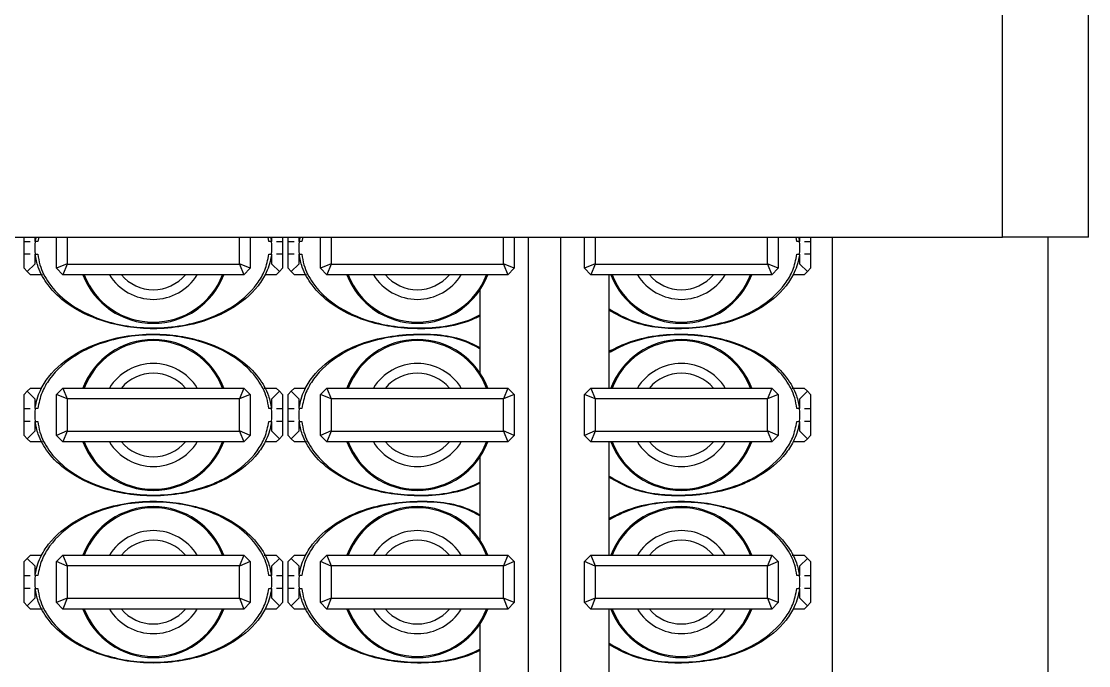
# Model space of a CAD drawing. Header units: millimetres. Extents: x 10 to 584, y 10 to 410.
# Drawn here: x 490.208 to 493.51, y 313.187 to 315.178 of the extents above; entities that cross this region are included whole.
import ezdxf

# ---------------------------------------------------------------- set-up
doc = ezdxf.new("R2010")
doc.units = ezdxf.units.MM

msp = doc.modelspace()

# ---------------------------------------------------------------- linework, layer by layer
at = {"color": 7, "linetype": 'Continuous', "lineweight": 25}
for p, q in [((493.24289, 314.51165), (493.24289, 315.84498)), ((493.50955, 314.51165), (493.50955, 315.84498)), ((487.97622, 314.51165), (493.24289, 314.51165)), ((490.21622, 314.49831), (490.21622, 314.51165)), ((490.25865, 314.49831), (490.25073, 314.49831)), ((490.31622, 314.41498), (490.31622, 314.51165)), ((490.91622, 314.51165), (490.91622, 314.41498)), ((490.98171, 314.49831), (490.97388, 314.49831)), ((490.97855, 314.51165), (490.98171, 314.49831)), ((491.01622, 314.51165), (491.01622, 314.49831)), ((491.03289, 314.49831), (491.03289, 314.51165)), ((491.07532, 314.49831), (491.0674, 314.49831)), ((491.13289, 314.41498), (491.13289, 314.51165)), ((491.73289, 314.51165), (491.73289, 314.41498)), ((491.77622, 314.51165), (491.77622, 304.51165)), ((491.87622, 314.51165), (491.87622, 304.51165)), ((491.94955, 314.41498), (491.94955, 314.51165)), ((492.54955, 314.51165), (492.54955, 314.41498)), ((492.61505, 314.49831), (492.60721, 314.49831)), ((492.61188, 314.51165), (492.61505, 314.49831)), ((492.64955, 314.51165), (492.64955, 314.49831)), ((492.71622, 314.51165), (492.71622, 304.51165)), ((493.50955, 314.51165), (493.24289, 314.51165)), ((493.38289, 314.51165), (493.38289, 304.51165)), ((490.21622, 314.41498), (490.21622, 314.45831)), ((490.24955, 314.45831), (490.24955, 314.42831)), ((490.25073, 314.45831), (490.25857, 314.45831)), ((490.97379, 314.45831), (490.98171, 314.45831)), ((490.98289, 314.42831), (490.98289, 314.45831)), ((491.01622, 314.45831), (491.01622, 314.41498)), ((491.03289, 314.41498), (491.03289, 314.45831)), ((491.06622, 314.45831), (491.06622, 314.42831)), ((491.0674, 314.45831), (491.07523, 314.45831)), ((492.60712, 314.45831), (492.61505, 314.45831)), ((492.61622, 314.42831), (492.61622, 314.45831)), ((492.64955, 314.45831), (492.64955, 314.41498)), ((490.24955, 314.42831), (490.22622, 314.40498)), ((490.34955, 314.42879), (490.31622, 314.41498)), ((490.35003, 314.42831), (490.33622, 314.39498)), ((490.34955, 314.42879), (490.35003, 314.42831)), ((490.35003, 314.42831), (490.88241, 314.42831)), ((490.88241, 314.42831), (490.88289, 314.42879)), ((490.88241, 314.42831), (490.89622, 314.39498)), ((490.91622, 314.41498), (490.88289, 314.42879)), ((491.00622, 314.40498), (490.98289, 314.42831)), ((491.06622, 314.42831), (491.04289, 314.40498)), ((491.16622, 314.42879), (491.13289, 314.41498)), ((491.16669, 314.42831), (491.15289, 314.39498)), ((491.16622, 314.42879), (491.16669, 314.42831)), ((491.16669, 314.42831), (491.69908, 314.42831)), ((491.69908, 314.42831), (491.69955, 314.42879)), ((491.69908, 314.42831), (491.71289, 314.39498)), ((491.73289, 314.41498), (491.69955, 314.42879)), ((491.98289, 314.42879), (491.94955, 314.41498)), ((491.98336, 314.42831), (491.96955, 314.39498)), ((491.98289, 314.42879), (491.98336, 314.42831)), ((491.98336, 314.42831), (492.51575, 314.42831)), ((492.51575, 314.42831), (492.51622, 314.42879)), ((492.51575, 314.42831), (492.52955, 314.39498)), ((492.54955, 314.41498), (492.51622, 314.42879)), ((492.63955, 314.40498), (492.61622, 314.42831)), ((490.22622, 314.40498), (490.21622, 314.41498)), ((490.23622, 314.39498), (490.22622, 314.40498)), ((490.27319, 314.39498), (490.23622, 314.39498)), ((490.33622, 314.39498), (490.31622, 314.41498)), ((490.89622, 314.39498), (490.33622, 314.39498)), ((490.91622, 314.41498), (490.89622, 314.39498)), ((490.99622, 314.39498), (490.96099, 314.39498)), ((491.00622, 314.40498), (490.99622, 314.39498)), ((491.01622, 314.41498), (491.00622, 314.40498)), ((491.04289, 314.40498), (491.03289, 314.41498)), ((491.05289, 314.39498), (491.04289, 314.40498)), ((491.08986, 314.39498), (491.05289, 314.39498)), ((491.15289, 314.39498), (491.13289, 314.41498)), ((491.71289, 314.39498), (491.15289, 314.39498)), ((491.73289, 314.41498), (491.71289, 314.39498)), ((491.96955, 314.39498), (491.94955, 314.41498)), ((492.52955, 314.39498), (491.96955, 314.39498)), ((492.02622, 314.04498), (492.02622, 314.39498)), ((492.54955, 314.41498), (492.52955, 314.39498)), ((492.62955, 314.39498), (492.59433, 314.39498)), ((492.63955, 314.40498), (492.62955, 314.39498)), ((492.64955, 314.41498), (492.63955, 314.40498)), ((491.62622, 314.34767), (491.62622, 314.09229)), ((490.21622, 314.02498), (490.22622, 314.03498)), ((490.21622, 313.98165), (490.21622, 314.02498)), ((490.22622, 314.03498), (490.23622, 314.04498)), ((490.22622, 314.03498), (490.24955, 314.01165)), ((490.23622, 314.04498), (490.27145, 314.04498)), ((490.31622, 314.02498), (490.33622, 314.04498)), ((490.31622, 313.89831), (490.31622, 314.02498)), ((490.34955, 314.01117), (490.31622, 314.02498)), ((490.33622, 314.04498), (490.89622, 314.04498)), ((490.33622, 314.04498), (490.35003, 314.01165)), ((490.89622, 314.04498), (490.88241, 314.01165)), ((490.91622, 314.02498), (490.88289, 314.01117)), ((490.89622, 314.04498), (490.91622, 314.02498)), ((490.91622, 314.02498), (490.91622, 313.89831)), ((490.95925, 314.04498), (490.99622, 314.04498)), ((490.98289, 314.01165), (491.00622, 314.03498)), ((490.99622, 314.04498), (491.00622, 314.03498)), ((491.00622, 314.03498), (491.01622, 314.02498)), ((491.01622, 314.02498), (491.01622, 313.98165)), ((491.03289, 314.02498), (491.04289, 314.03498)), ((491.03289, 313.98165), (491.03289, 314.02498)), ((491.04289, 314.03498), (491.05289, 314.04498)), ((491.04289, 314.03498), (491.06622, 314.01165)), ((491.05289, 314.04498), (491.08811, 314.04498)), ((491.13289, 314.02498), (491.15289, 314.04498)), ((491.13289, 313.89831), (491.13289, 314.02498)), ((491.16622, 314.01117), (491.13289, 314.02498)), ((491.15289, 314.04498), (491.16669, 314.01165)), ((491.15289, 314.04498), (491.71289, 314.04498)), ((491.71289, 314.04498), (491.69908, 314.01165)), ((491.73289, 314.02498), (491.69955, 314.01117)), ((491.71289, 314.04498), (491.73289, 314.02498)), ((491.73289, 314.02498), (491.73289, 313.89831)), ((491.94955, 314.02498), (491.96955, 314.04498)), ((491.98289, 314.01117), (491.94955, 314.02498)), ((491.94955, 313.89831), (491.94955, 314.02498)), ((491.96955, 314.04498), (492.52955, 314.04498)), ((491.96955, 314.04498), (491.98336, 314.01165)), ((492.52955, 314.04498), (492.51575, 314.01165)), ((492.54955, 314.02498), (492.51622, 314.01117)), ((492.52955, 314.04498), (492.54955, 314.02498)), ((492.54955, 314.02498), (492.54955, 313.89831)), ((492.59259, 314.04498), (492.62955, 314.04498)), ((492.61622, 314.01165), (492.63955, 314.03498)), ((492.62955, 314.04498), (492.63955, 314.03498)), ((492.63955, 314.03498), (492.64955, 314.02498)), ((492.64955, 314.02498), (492.64955, 313.98165)), ((490.24955, 314.01165), (490.24955, 313.98165)), ((490.35003, 314.01165), (490.34955, 314.01117)), ((490.34955, 314.01117), (490.34955, 313.91212)), ((490.88241, 314.01165), (490.35003, 314.01165)), ((490.88289, 314.01117), (490.88241, 314.01165)), ((490.88289, 313.91212), (490.88289, 314.01117)), ((490.98289, 313.98165), (490.98289, 314.01165)), ((491.06622, 314.01165), (491.06622, 313.98165)), ((491.16669, 314.01165), (491.16622, 314.01117)), ((491.16622, 314.01117), (491.16622, 313.91212)), ((491.69908, 314.01165), (491.16669, 314.01165)), ((491.69955, 314.01117), (491.69908, 314.01165)), ((491.69955, 313.91212), (491.69955, 314.01117)), ((491.98336, 314.01165), (491.98289, 314.01117)), ((491.98289, 314.01117), (491.98289, 313.91212)), ((492.51575, 314.01165), (491.98336, 314.01165)), ((492.51622, 314.01117), (492.51575, 314.01165)), ((492.51622, 313.91212), (492.51622, 314.01117)), ((492.61622, 313.98165), (492.61622, 314.01165)), ((490.25865, 313.98165), (490.25073, 313.98165)), ((490.98171, 313.98165), (490.97388, 313.98165)), ((491.07532, 313.98165), (491.0674, 313.98165)), ((492.61505, 313.98165), (492.60721, 313.98165)), ((490.21622, 313.89831), (490.21622, 313.94165)), ((490.24955, 313.94165), (490.24955, 313.91165)), ((490.25073, 313.94165), (490.25857, 313.94165)), ((490.97379, 313.94165), (490.98171, 313.94165)), ((490.98289, 313.91165), (490.98289, 313.94165)), ((491.01622, 313.94165), (491.01622, 313.89831)), ((491.03289, 313.89831), (491.03289, 313.94165)), ((491.06622, 313.94165), (491.06622, 313.91165)), ((491.0674, 313.94165), (491.07523, 313.94165)), ((492.60712, 313.94165), (492.61505, 313.94165)), ((492.61622, 313.91165), (492.61622, 313.94165)), ((492.64955, 313.94165), (492.64955, 313.89831)), ((490.22622, 313.88831), (490.21622, 313.89831)), ((490.24955, 313.91165), (490.22622, 313.88831)), ((490.34955, 313.91212), (490.31622, 313.89831)), ((490.33622, 313.87831), (490.31622, 313.89831)), ((490.35003, 313.91165), (490.33622, 313.87831)), ((490.34955, 313.91212), (490.35003, 313.91165)), ((490.35003, 313.91165), (490.88241, 313.91165)), ((490.88241, 313.91165), (490.88289, 313.91212)), ((490.88241, 313.91165), (490.89622, 313.87831)), ((490.91622, 313.89831), (490.88289, 313.91212)), ((490.91622, 313.89831), (490.89622, 313.87831)), ((491.00622, 313.88831), (490.98289, 313.91165)), ((491.01622, 313.89831), (491.00622, 313.88831)), ((491.04289, 313.88831), (491.03289, 313.89831)), ((491.06622, 313.91165), (491.04289, 313.88831)), ((491.16622, 313.91212), (491.13289, 313.89831)), ((491.15289, 313.87831), (491.13289, 313.89831)), ((491.16669, 313.91165), (491.15289, 313.87831)), ((491.16622, 313.91212), (491.16669, 313.91165)), ((491.16669, 313.91165), (491.69908, 313.91165)), ((491.69908, 313.91165), (491.69955, 313.91212)), ((491.69908, 313.91165), (491.71289, 313.87831)), ((491.73289, 313.89831), (491.69955, 313.91212)), ((491.73289, 313.89831), (491.71289, 313.87831)), ((491.98289, 313.91212), (491.94955, 313.89831)), ((491.96955, 313.87831), (491.94955, 313.89831)), ((491.98336, 313.91165), (491.96955, 313.87831)), ((491.98289, 313.91212), (491.98336, 313.91165)), ((491.98336, 313.91165), (492.51575, 313.91165)), ((492.51575, 313.91165), (492.51622, 313.91212)), ((492.51575, 313.91165), (492.52955, 313.87831)), ((492.54955, 313.89831), (492.51622, 313.91212)), ((492.54955, 313.89831), (492.52955, 313.87831)), ((492.63955, 313.88831), (492.61622, 313.91165)), ((492.64955, 313.89831), (492.63955, 313.88831)), ((490.23622, 313.87831), (490.22622, 313.88831)), ((490.27319, 313.87831), (490.23622, 313.87831)), ((490.89622, 313.87831), (490.33622, 313.87831)), ((490.99622, 313.87831), (490.96099, 313.87831)), ((491.00622, 313.88831), (490.99622, 313.87831)), ((491.05289, 313.87831), (491.04289, 313.88831)), ((491.08986, 313.87831), (491.05289, 313.87831)), ((491.71289, 313.87831), (491.15289, 313.87831)), ((492.52955, 313.87831), (491.96955, 313.87831)), ((492.02622, 313.52831), (492.02622, 313.87831)), ((492.62955, 313.87831), (492.59433, 313.87831)), ((492.63955, 313.88831), (492.62955, 313.87831)), ((491.62622, 313.83101), (491.62622, 313.57562)), ((490.22622, 313.51831), (490.23622, 313.52831)), ((490.23622, 313.52831), (490.27145, 313.52831)), ((490.31622, 313.50831), (490.33622, 313.52831)), ((490.33622, 313.52831), (490.89622, 313.52831)), ((490.33622, 313.52831), (490.35003, 313.49498)), ((490.89622, 313.52831), (490.88241, 313.49498)), ((490.89622, 313.52831), (490.91622, 313.50831)), ((490.95925, 313.52831), (490.99622, 313.52831)), ((490.99622, 313.52831), (491.00622, 313.51831)), ((491.04289, 313.51831), (491.05289, 313.52831)), ((491.05289, 313.52831), (491.08811, 313.52831)), ((491.13289, 313.50831), (491.15289, 313.52831)), ((491.15289, 313.52831), (491.71289, 313.52831)), ((491.15289, 313.52831), (491.16669, 313.49498)), ((491.71289, 313.52831), (491.69908, 313.49498)), ((491.71289, 313.52831), (491.73289, 313.50831)), ((491.94955, 313.50831), (491.96955, 313.52831)), ((491.96955, 313.52831), (492.52955, 313.52831)), ((491.96955, 313.52831), (491.98336, 313.49498)), ((492.52955, 313.52831), (492.51575, 313.49498)), ((492.52955, 313.52831), (492.54955, 313.50831)), ((492.59259, 313.52831), (492.62955, 313.52831)), ((492.62955, 313.52831), (492.63955, 313.51831)), ((490.21622, 313.50831), (490.22622, 313.51831)), ((490.21622, 313.46498), (490.21622, 313.50831)), ((490.22622, 313.51831), (490.24955, 313.49498)), ((490.24955, 313.49498), (490.24955, 313.46498)), ((490.31622, 313.38165), (490.31622, 313.50831)), ((490.34955, 313.49451), (490.31622, 313.50831)), ((490.35003, 313.49498), (490.34955, 313.49451)), ((490.34955, 313.49451), (490.34955, 313.39545)), ((490.88241, 313.49498), (490.35003, 313.49498)), ((490.88289, 313.49451), (490.88241, 313.49498)), ((490.91622, 313.50831), (490.88289, 313.49451)), ((490.88289, 313.39545), (490.88289, 313.49451)), ((490.91622, 313.50831), (490.91622, 313.38165)), ((490.98289, 313.49498), (491.00622, 313.51831)), ((490.98289, 313.46498), (490.98289, 313.49498)), ((491.00622, 313.51831), (491.01622, 313.50831)), ((491.01622, 313.50831), (491.01622, 313.46498)), ((491.03289, 313.50831), (491.04289, 313.51831)), ((491.03289, 313.46498), (491.03289, 313.50831)), ((491.04289, 313.51831), (491.06622, 313.49498)), ((491.06622, 313.49498), (491.06622, 313.46498)), ((491.13289, 313.38165), (491.13289, 313.50831)), ((491.16622, 313.49451), (491.13289, 313.50831)), ((491.16669, 313.49498), (491.16622, 313.49451)), ((491.16622, 313.49451), (491.16622, 313.39545)), ((491.69908, 313.49498), (491.16669, 313.49498)), ((491.69955, 313.49451), (491.69908, 313.49498)), ((491.73289, 313.50831), (491.69955, 313.49451)), ((491.69955, 313.39545), (491.69955, 313.49451)), ((491.73289, 313.50831), (491.73289, 313.38165)), ((491.98289, 313.49451), (491.94955, 313.50831)), ((491.94955, 313.38165), (491.94955, 313.50831)), ((491.98336, 313.49498), (491.98289, 313.49451)), ((491.98289, 313.49451), (491.98289, 313.39545)), ((492.51575, 313.49498), (491.98336, 313.49498)), ((492.51622, 313.49451), (492.51575, 313.49498)), ((492.54955, 313.50831), (492.51622, 313.49451)), ((492.51622, 313.39545), (492.51622, 313.49451)), ((492.54955, 313.50831), (492.54955, 313.38165)), ((492.61622, 313.49498), (492.63955, 313.51831)), ((492.61622, 313.46498), (492.61622, 313.49498)), ((492.63955, 313.51831), (492.64955, 313.50831)), ((492.64955, 313.50831), (492.64955, 313.46498)), ((490.25865, 313.46498), (490.25073, 313.46498)), ((490.98171, 313.46498), (490.97388, 313.46498)), ((491.07532, 313.46498), (491.0674, 313.46498)), ((492.61505, 313.46498), (492.60721, 313.46498)), ((490.21622, 313.38165), (490.21622, 313.42498)), ((490.24955, 313.39498), (490.22622, 313.37165)), ((490.24955, 313.42498), (490.24955, 313.39498)), ((490.25073, 313.42498), (490.25857, 313.42498)), ((490.34955, 313.39545), (490.31622, 313.38165)), ((490.35003, 313.39498), (490.33622, 313.36165)), ((490.34955, 313.39545), (490.35003, 313.39498)), ((490.35003, 313.39498), (490.88241, 313.39498)), ((490.88241, 313.39498), (490.88289, 313.39545)), ((490.88241, 313.39498), (490.89622, 313.36165)), ((490.91622, 313.38165), (490.88289, 313.39545)), ((490.97379, 313.42498), (490.98171, 313.42498)), ((490.98289, 313.39498), (490.98289, 313.42498)), ((491.00622, 313.37165), (490.98289, 313.39498)), ((491.01622, 313.42498), (491.01622, 313.38165)), ((491.03289, 313.38165), (491.03289, 313.42498)), ((491.06622, 313.39498), (491.04289, 313.37165)), ((491.06622, 313.42498), (491.06622, 313.39498)), ((491.0674, 313.42498), (491.07523, 313.42498)), ((491.16622, 313.39545), (491.13289, 313.38165)), ((491.16669, 313.39498), (491.15289, 313.36165)), ((491.16622, 313.39545), (491.16669, 313.39498)), ((491.16669, 313.39498), (491.69908, 313.39498)), ((491.69908, 313.39498), (491.69955, 313.39545)), ((491.69908, 313.39498), (491.71289, 313.36165)), ((491.73289, 313.38165), (491.69955, 313.39545)), ((491.98289, 313.39545), (491.94955, 313.38165)), ((491.98336, 313.39498), (491.96955, 313.36165)), ((491.98289, 313.39545), (491.98336, 313.39498)), ((491.98336, 313.39498), (492.51575, 313.39498)), ((492.51575, 313.39498), (492.51622, 313.39545)), ((492.51575, 313.39498), (492.52955, 313.36165)), ((492.54955, 313.38165), (492.51622, 313.39545)), ((492.60712, 313.42498), (492.61505, 313.42498)), ((492.61622, 313.39498), (492.61622, 313.42498)), ((492.63955, 313.37165), (492.61622, 313.39498)), ((492.64955, 313.42498), (492.64955, 313.38165)), ((490.22622, 313.37165), (490.21622, 313.38165)), ((490.23622, 313.36165), (490.22622, 313.37165)), ((490.27319, 313.36165), (490.23622, 313.36165)), ((490.33622, 313.36165), (490.31622, 313.38165)), ((490.89622, 313.36165), (490.33622, 313.36165)), ((490.91622, 313.38165), (490.89622, 313.36165)), ((490.99622, 313.36165), (490.96099, 313.36165)), ((491.00622, 313.37165), (490.99622, 313.36165)), ((491.01622, 313.38165), (491.00622, 313.37165)), ((491.04289, 313.37165), (491.03289, 313.38165)), ((491.05289, 313.36165), (491.04289, 313.37165)), ((491.08986, 313.36165), (491.05289, 313.36165)), ((491.15289, 313.36165), (491.13289, 313.38165)), ((491.71289, 313.36165), (491.15289, 313.36165)), ((491.73289, 313.38165), (491.71289, 313.36165)), ((491.96955, 313.36165), (491.94955, 313.38165)), ((492.52955, 313.36165), (491.96955, 313.36165)), ((492.02622, 313.01165), (492.02622, 313.36165)), ((492.54955, 313.38165), (492.52955, 313.36165)), ((492.62955, 313.36165), (492.59433, 313.36165)), ((492.63955, 313.37165), (492.62955, 313.36165)), ((492.64955, 313.38165), (492.63955, 313.37165)), ((491.62622, 313.31434), (491.62622, 313.05895))]:
    msp.add_line(p, q, dxfattribs=at)
at = {"color": 59, "linetype": 'Continuous', "lineweight": 25}
for p, q in [((490.24955, 314.51165), (490.24955, 314.49831)), ((490.26221, 314.51165), (490.25865, 314.49831)), ((490.34955, 314.51165), (490.34955, 314.42879)), ((490.88289, 314.42879), (490.88289, 314.51165)), ((490.97388, 314.49831), (490.97105, 314.51165)), ((490.98289, 314.49831), (490.98289, 314.51165)), ((491.06622, 314.51165), (491.06622, 314.49831)), ((491.07887, 314.51165), (491.07532, 314.49831)), ((491.16622, 314.51165), (491.16622, 314.42879)), ((491.69955, 314.42879), (491.69955, 314.51165)), ((491.98289, 314.51165), (491.98289, 314.42879)), ((492.51622, 314.42879), (492.51622, 314.51165)), ((492.60721, 314.49831), (492.60439, 314.51165)), ((492.61622, 314.49831), (492.61622, 314.51165))]:
    msp.add_line(p, q, dxfattribs=at)
at = {"color": 7, "linetype": 'Continuous', "lineweight": 25}
for centre, start, end in [((490.61622, 314.47831), 200.92483, 339.07517), ((491.43289, 314.47831), 200.92483, 339.07517), ((492.24955, 314.47831), 200.92483, 339.07517), ((490.61622, 313.96165), 20.92483, 159.07517), ((491.43289, 313.96165), 20.92483, 159.07517), ((492.24955, 313.96165), 20.92483, 159.07517), ((490.61622, 313.96165), 200.92483, 339.07517), ((491.43289, 313.96165), 200.92483, 339.07517), ((492.24955, 313.96165), 200.92483, 339.07517), ((490.61622, 313.44498), 20.92483, 159.07517), ((491.43289, 313.44498), 20.92483, 159.07517), ((492.24955, 313.44498), 20.92483, 159.07517), ((490.61622, 313.44498), 200.92483, 339.07517), ((491.43289, 313.44498), 200.92483, 339.07517), ((492.24955, 313.44498), 200.92483, 339.07517)]:
    msp.add_arc(centre, 0.23333, start, end, dxfattribs=at)
at = {"color": 59, "linetype": 'Continuous', "lineweight": 25}
for centre, radius, start, end in [((490.61622, 314.47831), 0.22981, 201.26068, 338.73932), ((490.61622, 314.47831), 0.15921, 211.5611, 328.4389), ((490.61622, 314.47831), 0.1294, 220.09101, 319.90899), ((491.43289, 314.47831), 0.22981, 201.26068, 338.73932), ((491.43289, 314.47831), 0.15921, 211.5611, 328.4389), ((491.43289, 314.47831), 0.1294, 220.09101, 319.90899), ((492.24955, 314.47831), 0.22981, 201.26068, 338.73932), ((492.24955, 314.47831), 0.15921, 211.5611, 328.4389), ((492.24955, 314.47831), 0.1294, 220.09101, 319.90899), ((490.61622, 313.96165), 0.22981, 21.26068, 158.73932), ((491.43289, 313.96165), 0.22981, 21.26068, 158.73932), ((492.24955, 313.96165), 0.22981, 21.26068, 158.73932), ((490.61622, 313.96165), 0.15921, 31.5611, 148.4389), ((491.43289, 313.96165), 0.15921, 31.5611, 148.4389), ((492.24955, 313.96165), 0.15921, 31.5611, 148.4389), ((490.61622, 313.96165), 0.1294, 40.09101, 139.90899), ((491.43289, 313.96165), 0.1294, 40.09101, 139.90899), ((492.24955, 313.96165), 0.1294, 40.09101, 139.90899), ((490.61622, 313.96165), 0.22981, 201.26068, 338.73932), ((490.61622, 313.96165), 0.15921, 211.5611, 328.4389), ((490.61622, 313.96165), 0.1294, 220.09101, 319.90899), ((491.43289, 313.96165), 0.22981, 201.26068, 338.73932), ((491.43289, 313.96165), 0.15921, 211.5611, 328.4389), ((491.43289, 313.96165), 0.1294, 220.09101, 319.90899), ((492.24955, 313.96165), 0.22981, 201.26068, 338.73932), ((492.24955, 313.96165), 0.15921, 211.5611, 328.4389), ((492.24955, 313.96165), 0.1294, 220.09101, 319.90899), ((490.61622, 313.44498), 0.22981, 21.26068, 158.73932), ((491.43289, 313.44498), 0.22981, 21.26068, 158.73932), ((492.24955, 313.44498), 0.22981, 21.26068, 158.73932), ((490.61622, 313.44498), 0.15921, 31.5611, 148.4389), ((491.43289, 313.44498), 0.15921, 31.5611, 148.4389), ((492.24955, 313.44498), 0.15921, 31.5611, 148.4389), ((490.61622, 313.44498), 0.1294, 40.09101, 139.90899), ((491.43289, 313.44498), 0.1294, 40.09101, 139.90899), ((492.24955, 313.44498), 0.1294, 40.09101, 139.90899), ((490.61622, 313.44498), 0.22981, 201.26068, 338.73932), ((490.61622, 313.44498), 0.15921, 211.5611, 328.4389), ((490.61622, 313.44498), 0.1294, 220.09101, 319.90899), ((491.43289, 313.44498), 0.22981, 201.26068, 338.73932), ((491.43289, 313.44498), 0.15921, 211.5611, 328.4389), ((491.43289, 313.44498), 0.1294, 220.09101, 319.90899), ((492.24955, 313.44498), 0.22981, 201.26068, 338.73932), ((492.24955, 313.44498), 0.15921, 211.5611, 328.4389), ((492.24955, 313.44498), 0.1294, 220.09101, 319.90899)]:
    msp.add_arc(centre, radius, start, end, dxfattribs=at)
at = {"color": 7, "linetype": 'Continuous', "lineweight": 25}
for centre, start_param, end_param in [((490.61622, 314.47831), 6.2030997, 6.3632709), ((490.61622, 314.47831), 3.0615071, 3.2216782), ((491.43289, 314.47831), 6.2030997, 6.3632709), ((492.24955, 314.47831), 3.0615071, 3.2216782), ((490.61622, 313.96165), 6.2030997, 6.3632709), ((490.61622, 313.96165), 3.0615071, 3.2216782), ((491.43289, 313.96165), 6.2030997, 6.3632709), ((492.24955, 313.96165), 3.0615071, 3.2216782), ((490.61622, 313.44498), 6.2030997, 6.3632709), ((490.61622, 313.44498), 3.0615071, 3.2216782), ((491.43289, 313.44498), 6.2030997, 6.3632709), ((492.24955, 313.44498), 3.0615071, 3.2216782)]:
    msp.add_ellipse(centre, major_axis=(-0.36667, 0), ratio=0.6818182, start_param=start_param, end_param=end_param, dxfattribs=at)
for points in [[(490.21622, 314.45831), (490.21622, 314.46498), (490.21622, 314.47831), (490.21622, 314.49165), (490.21622, 314.49831)], [(491.01622, 314.49831), (491.01622, 314.49165), (491.01622, 314.47831), (491.01622, 314.46498), (491.01622, 314.45831)], [(491.03289, 314.45831), (491.03289, 314.46498), (491.03289, 314.47831), (491.03289, 314.49165), (491.03289, 314.49831)], [(492.64955, 314.49831), (492.64955, 314.49165), (492.64955, 314.47831), (492.64955, 314.46498), (492.64955, 314.45831)], [(490.21622, 313.94165), (490.21622, 313.94831), (490.21622, 313.96165), (490.21622, 313.97498), (490.21622, 313.98165)], [(491.01622, 313.98165), (491.01622, 313.97498), (491.01622, 313.96165), (491.01622, 313.94831), (491.01622, 313.94165)], [(491.03289, 313.94165), (491.03289, 313.94831), (491.03289, 313.96165), (491.03289, 313.97498), (491.03289, 313.98165)], [(492.64955, 313.98165), (492.64955, 313.97498), (492.64955, 313.96165), (492.64955, 313.94831), (492.64955, 313.94165)], [(490.21622, 313.42498), (490.21622, 313.43165), (490.21622, 313.44498), (490.21622, 313.45831), (490.21622, 313.46498)], [(491.01622, 313.46498), (491.01622, 313.45831), (491.01622, 313.44498), (491.01622, 313.43165), (491.01622, 313.42498)], [(491.03289, 313.42498), (491.03289, 313.43165), (491.03289, 313.44498), (491.03289, 313.45831), (491.03289, 313.46498)], [(492.64955, 313.46498), (492.64955, 313.45831), (492.64955, 313.44498), (492.64955, 313.43165), (492.64955, 313.42498)]]:
    msp.add_open_spline(points, degree=3, dxfattribs=at)
for points, knots in [([(490.21622, 314.49831), (490.2171, 314.49831), (490.21842, 314.49831), (490.23077, 314.49831), (490.23484, 314.49831)], [0, 0, 0, 0, 0.6701369, 1, 1, 1, 1]), ([(490.25073, 314.49831), (490.25079, 314.49888), (490.25131, 314.50346), (490.25293, 314.50782), (490.25436, 314.51165)], [0, 0, 0, 0, 0.1225327, 1, 1, 1, 1]), ([(490.99719, 314.49831), (491.00026, 314.49831), (491.01188, 314.49831), (491.01573, 314.49831), (491.01615, 314.49831), (491.01622, 314.49831)], [0, 0, 0, 0, 0.2301759, 0.8737531, 1, 1, 1, 1]), ([(491.03289, 314.49831), (491.03377, 314.49831), (491.03509, 314.49831), (491.04743, 314.49831), (491.05151, 314.49831)], [0, 0, 0, 0, 0.6701235, 1, 1, 1, 1]), ([(491.0674, 314.49831), (491.06746, 314.49888), (491.06798, 314.50346), (491.0696, 314.50782), (491.07102, 314.51165)], [0, 0, 0, 0, 0.1225327, 1, 1, 1, 1]), ([(492.63053, 314.49831), (492.63359, 314.49831), (492.64521, 314.49831), (492.64906, 314.49831), (492.64948, 314.49831), (492.64955, 314.49831)], [0, 0, 0, 0, 0.2301759, 0.8737531, 1, 1, 1, 1]), ([(490.23525, 314.45831), (490.23218, 314.45831), (490.22056, 314.45831), (490.21671, 314.45831), (490.21629, 314.45831), (490.21622, 314.45831)], [0, 0, 0, 0, 0.2301759, 0.8737531, 1, 1, 1, 1]), ([(490.98171, 314.45831), (490.98164, 314.45775), (490.97931, 314.43849), (490.96879, 314.40374), (490.93014, 314.34217), (490.86916, 314.29282), (490.76023, 314.24208), (490.6221, 314.21939), (490.46815, 314.2422), (490.35699, 314.29512), (490.29179, 314.35608), (490.25976, 314.41085), (490.25327, 314.44495), (490.25073, 314.45831)], [0, 0, 0, 0, 0.0018163, 0.0623534, 0.1143667, 0.233959, 0.3073793, 0.4998825, 0.6727703, 0.8005481, 0.8889323, 0.9564828, 1, 1, 1, 1]), ([(490.25857, 314.45831), (490.26048, 314.44727), (490.26594, 314.41583), (490.29414, 314.36206), (490.35752, 314.29924), (490.46823, 314.24483), (490.62216, 314.22163), (490.76018, 314.24496), (490.86845, 314.29718), (490.9275, 314.34807), (490.96363, 314.40916), (490.97033, 314.44156), (490.97379, 314.45831)], [0, 0, 0, 0, 0.03655668, 0.10409746, 0.19437138, 0.32457341, 0.50039468, 0.69613329, 0.77087697, 0.89250391, 0.94441391, 1, 1, 1, 1]), ([(491.01622, 314.45831), (491.01534, 314.45831), (491.01402, 314.45831), (491.00167, 314.45831), (490.9976, 314.45831)], [0, 0, 0, 0, 0.6701369, 1, 1, 1, 1]), ([(491.05191, 314.45831), (491.04885, 314.45831), (491.03723, 314.45831), (491.03338, 314.45831), (491.03296, 314.45831), (491.03289, 314.45831)], [0, 0, 0, 0, 0.2301759, 0.8737531, 1, 1, 1, 1]), ([(491.62622, 314.2671), (491.6208, 314.26447), (491.56148, 314.23564), (491.43814, 314.22082), (491.28493, 314.24194), (491.17364, 314.29516), (491.10846, 314.35608), (491.07643, 314.41086), (491.06994, 314.44495), (491.0674, 314.45831)], [0, 0, 0, 0, 0.0271831, 0.2975625, 0.5403912, 0.7198608, 0.8440004, 0.9388782, 1, 1, 1, 1]), ([(492.61505, 314.45831), (492.61498, 314.45775), (492.61265, 314.43849), (492.60212, 314.40374), (492.56347, 314.34217), (492.50251, 314.29286), (492.39349, 314.24193), (492.2563, 314.22098), (492.1154, 314.23592), (492.04714, 314.27351), (492.02622, 314.28503)], [0, 0, 0, 0, 0.0024244, 0.0832315, 0.1526605, 0.3122964, 0.4103004, 0.6672603, 0.8980368, 1, 1, 1, 1]), ([(492.64955, 314.45831), (492.64867, 314.45831), (492.64736, 314.45831), (492.63501, 314.45831), (492.63093, 314.45831)], [0, 0, 0, 0, 0.6701369, 1, 1, 1, 1]), ([(490.25073, 313.98165), (490.2508, 313.98221), (490.25313, 314.00147), (490.26366, 314.03622), (490.3023, 314.09779), (490.36328, 314.14714), (490.47221, 314.19788), (490.61034, 314.22057), (490.76429, 314.19776), (490.87545, 314.14484), (490.94065, 314.08388), (490.97268, 314.02911), (490.97917, 313.99501), (490.98171, 313.98165)], [0, 0, 0, 0, 0.0018163, 0.0623534, 0.1143667, 0.233959, 0.3073793, 0.4998825, 0.6727703, 0.8005481, 0.8889323, 0.9564828, 1, 1, 1, 1]), ([(490.97388, 313.98165), (490.97196, 313.99269), (490.9665, 314.02413), (490.9383, 314.0779), (490.87492, 314.14072), (490.76422, 314.19513), (490.61028, 314.21833), (490.47226, 314.195), (490.36399, 314.14278), (490.30494, 314.09189), (490.26881, 314.0308), (490.26211, 313.9984), (490.25865, 313.98165)], [0, 0, 0, 0, 0.0365567, 0.1040975, 0.1943714, 0.3245734, 0.5003947, 0.6961333, 0.770877, 0.8925039, 0.9444139, 1, 1, 1, 1]), ([(491.0674, 313.98165), (491.06746, 313.98221), (491.06979, 314.00147), (491.08032, 314.03622), (491.11898, 314.0978), (491.17992, 314.14708), (491.28899, 314.19811), (491.42583, 314.21817), (491.55627, 314.20704), (491.61507, 314.17581), (491.62622, 314.16989)], [0, 0, 0, 0, 0.0025465, 0.08742224, 0.16034706, 0.32802069, 0.43095915, 0.70085709, 0.94325333, 1, 1, 1, 1]), ([(492.02622, 314.15866), (492.0415, 314.16636), (492.11036, 314.20104), (492.24402, 314.2198), (492.39756, 314.1979), (492.5088, 314.14482), (492.57399, 314.08388), (492.60601, 314.02911), (492.6125, 313.99501), (492.61505, 313.98165)], [0, 0, 0, 0, 0.0734562, 0.3309748, 0.562253, 0.733186, 0.8514207, 0.9417855, 1, 1, 1, 1]), ([(490.21622, 313.98165), (490.2171, 313.98165), (490.21842, 313.98165), (490.23077, 313.98165), (490.23484, 313.98165)], [0, 0, 0, 0, 0.6701369, 1, 1, 1, 1]), ([(490.99719, 313.98165), (491.00026, 313.98165), (491.01188, 313.98165), (491.01573, 313.98165), (491.01615, 313.98165), (491.01622, 313.98165)], [0, 0, 0, 0, 0.2301759, 0.8737531, 1, 1, 1, 1]), ([(491.03289, 313.98165), (491.03377, 313.98165), (491.03509, 313.98165), (491.04743, 313.98165), (491.05151, 313.98165)], [0, 0, 0, 0, 0.6701235, 1, 1, 1, 1]), ([(492.63053, 313.98165), (492.63359, 313.98165), (492.64521, 313.98165), (492.64906, 313.98165), (492.64948, 313.98165), (492.64955, 313.98165)], [0, 0, 0, 0, 0.2301759, 0.8737531, 1, 1, 1, 1]), ([(490.23525, 313.94165), (490.23218, 313.94165), (490.22056, 313.94165), (490.21671, 313.94165), (490.21629, 313.94165), (490.21622, 313.94165)], [0, 0, 0, 0, 0.2301759, 0.8737531, 1, 1, 1, 1]), ([(490.98171, 313.94165), (490.98164, 313.94109), (490.97931, 313.92182), (490.96879, 313.88707), (490.93014, 313.82551), (490.86916, 313.77615), (490.76023, 313.72541), (490.6221, 313.70273), (490.46815, 313.72554), (490.35699, 313.77846), (490.29179, 313.83942), (490.25976, 313.89419), (490.25327, 313.92829), (490.25073, 313.94165)], [0, 0, 0, 0, 0.0018163, 0.0623534, 0.1143667, 0.233959, 0.3073793, 0.4998825, 0.6727703, 0.8005481, 0.8889323, 0.9564828, 1, 1, 1, 1]), ([(490.25857, 313.94165), (490.26048, 313.93061), (490.26594, 313.89916), (490.29414, 313.84539), (490.35752, 313.78257), (490.46823, 313.72817), (490.62216, 313.70496), (490.76018, 313.72829), (490.86845, 313.78051), (490.9275, 313.8314), (490.96363, 313.8925), (490.97033, 313.92489), (490.97379, 313.94165)], [0, 0, 0, 0, 0.03655668, 0.10409746, 0.19437138, 0.32457341, 0.50039468, 0.69613329, 0.77087697, 0.89250391, 0.94441391, 1, 1, 1, 1]), ([(491.01622, 313.94165), (491.01534, 313.94165), (491.01402, 313.94165), (491.00167, 313.94165), (490.9976, 313.94165)], [0, 0, 0, 0, 0.6701369, 1, 1, 1, 1]), ([(491.05191, 313.94165), (491.04885, 313.94165), (491.03723, 313.94165), (491.03338, 313.94165), (491.03296, 313.94165), (491.03289, 313.94165)], [0, 0, 0, 0, 0.2301759, 0.8737531, 1, 1, 1, 1]), ([(491.62622, 313.75043), (491.6208, 313.7478), (491.56148, 313.71897), (491.43814, 313.70415), (491.28493, 313.72527), (491.17364, 313.7785), (491.10846, 313.83941), (491.07643, 313.89419), (491.06994, 313.92829), (491.0674, 313.94165)], [0, 0, 0, 0, 0.0271831, 0.2975625, 0.5403912, 0.7198608, 0.8440004, 0.9388782, 1, 1, 1, 1]), ([(492.61505, 313.94165), (492.61498, 313.94109), (492.61265, 313.92182), (492.60212, 313.88707), (492.56347, 313.8255), (492.50251, 313.77619), (492.39349, 313.72527), (492.2563, 313.70431), (492.1154, 313.71926), (492.04714, 313.75685), (492.02622, 313.76836)], [0, 0, 0, 0, 0.0024244, 0.0832315, 0.1526605, 0.3122964, 0.4103004, 0.6672603, 0.8980368, 1, 1, 1, 1]), ([(492.64955, 313.94165), (492.64867, 313.94165), (492.64736, 313.94165), (492.63501, 313.94165), (492.63093, 313.94165)], [0, 0, 0, 0, 0.6701369, 1, 1, 1, 1]), ([(490.25073, 313.46498), (490.2508, 313.46554), (490.25313, 313.48481), (490.26366, 313.51956), (490.3023, 313.58112), (490.36328, 313.63048), (490.47221, 313.68121), (490.61034, 313.7039), (490.76429, 313.68109), (490.87545, 313.62817), (490.94065, 313.56721), (490.97268, 313.51244), (490.97917, 313.47834), (490.98171, 313.46498)], [0, 0, 0, 0, 0.0018163, 0.0623534, 0.1143667, 0.233959, 0.3073793, 0.4998825, 0.6727703, 0.8005481, 0.8889323, 0.9564828, 1, 1, 1, 1]), ([(490.97388, 313.46498), (490.97196, 313.47602), (490.9665, 313.50747), (490.9383, 313.56124), (490.87492, 313.62406), (490.76422, 313.67846), (490.61028, 313.70167), (490.47226, 313.67834), (490.36399, 313.62612), (490.30494, 313.57522), (490.26881, 313.51413), (490.26211, 313.48173), (490.25865, 313.46498)], [0, 0, 0, 0, 0.0365567, 0.1040975, 0.1943714, 0.3245734, 0.5003947, 0.6961333, 0.770877, 0.8925039, 0.9444139, 1, 1, 1, 1]), ([(491.0674, 313.46498), (491.06746, 313.46554), (491.06979, 313.48481), (491.08032, 313.51955), (491.11898, 313.58113), (491.17992, 313.63041), (491.28899, 313.68144), (491.42583, 313.7015), (491.55627, 313.69037), (491.61507, 313.65915), (491.62622, 313.65322)], [0, 0, 0, 0, 0.0025465, 0.08742224, 0.16034706, 0.32802069, 0.43095915, 0.70085709, 0.94325333, 1, 1, 1, 1]), ([(492.02622, 313.64199), (492.0415, 313.64969), (492.11036, 313.68437), (492.24402, 313.70314), (492.39756, 313.68123), (492.5088, 313.62815), (492.57399, 313.56721), (492.60601, 313.51244), (492.6125, 313.47834), (492.61505, 313.46498)], [0, 0, 0, 0, 0.0734562, 0.3309748, 0.562253, 0.733186, 0.8514207, 0.9417855, 1, 1, 1, 1]), ([(490.21622, 313.46498), (490.2171, 313.46498), (490.21842, 313.46498), (490.23077, 313.46498), (490.23484, 313.46498)], [0, 0, 0, 0, 0.6701369, 1, 1, 1, 1]), ([(490.99719, 313.46498), (491.00026, 313.46498), (491.01188, 313.46498), (491.01573, 313.46498), (491.01615, 313.46498), (491.01622, 313.46498)], [0, 0, 0, 0, 0.2301759, 0.8737531, 1, 1, 1, 1]), ([(491.03289, 313.46498), (491.03377, 313.46498), (491.03509, 313.46498), (491.04743, 313.46498), (491.05151, 313.46498)], [0, 0, 0, 0, 0.6701369, 1, 1, 1, 1]), ([(492.63053, 313.46498), (492.63359, 313.46498), (492.64521, 313.46498), (492.64906, 313.46498), (492.64948, 313.46498), (492.64955, 313.46498)], [0, 0, 0, 0, 0.2301759, 0.8737531, 1, 1, 1, 1]), ([(490.23525, 313.42498), (490.23218, 313.42498), (490.22056, 313.42498), (490.21671, 313.42498), (490.21629, 313.42498), (490.21622, 313.42498)], [0, 0, 0, 0, 0.2301759, 0.8737531, 1, 1, 1, 1]), ([(490.98171, 313.42498), (490.98164, 313.42442), (490.97931, 313.40515), (490.96879, 313.37041), (490.93014, 313.30884), (490.86916, 313.25948), (490.76023, 313.20875), (490.6221, 313.18606), (490.46815, 313.20887), (490.35699, 313.26179), (490.29179, 313.32275), (490.25976, 313.37752), (490.25327, 313.41162), (490.25073, 313.42498)], [0, 0, 0, 0, 0.0018163, 0.0623534, 0.1143667, 0.233959, 0.3073793, 0.4998825, 0.6727703, 0.8005481, 0.8889323, 0.9564828, 1, 1, 1, 1]), ([(490.25857, 313.42498), (490.26048, 313.41394), (490.26594, 313.3825), (490.29414, 313.32872), (490.35752, 313.2659), (490.46823, 313.2115), (490.62216, 313.18829), (490.76018, 313.21162), (490.86845, 313.26384), (490.9275, 313.31474), (490.96363, 313.37583), (490.97033, 313.40823), (490.97379, 313.42498)], [0, 0, 0, 0, 0.03655668, 0.10409746, 0.19437138, 0.32457341, 0.50039468, 0.69613329, 0.77087697, 0.89250391, 0.94441391, 1, 1, 1, 1]), ([(491.01622, 313.42498), (491.01534, 313.42498), (491.01402, 313.42498), (491.00167, 313.42498), (490.9976, 313.42498)], [0, 0, 0, 0, 0.6701369, 1, 1, 1, 1]), ([(491.05191, 313.42498), (491.04885, 313.42498), (491.03723, 313.42498), (491.03338, 313.42498), (491.03296, 313.42498), (491.03289, 313.42498)], [0, 0, 0, 0, 0.2301759, 0.8737531, 1, 1, 1, 1]), ([(491.62622, 313.23377), (491.6208, 313.23113), (491.56148, 313.20231), (491.43814, 313.18749), (491.28493, 313.20861), (491.17364, 313.26183), (491.10846, 313.32274), (491.07643, 313.37752), (491.06994, 313.41162), (491.0674, 313.42498)], [0, 0, 0, 0, 0.0271831, 0.2975625, 0.5403912, 0.7198608, 0.8440004, 0.9388782, 1, 1, 1, 1]), ([(492.61505, 313.42498), (492.61498, 313.42442), (492.61265, 313.40515), (492.60212, 313.37041), (492.56347, 313.30883), (492.50251, 313.25953), (492.39349, 313.2086), (492.2563, 313.18764), (492.1154, 313.20259), (492.04714, 313.24018), (492.02622, 313.2517)], [0, 0, 0, 0, 0.0024244, 0.0832315, 0.1526605, 0.3122964, 0.4103004, 0.6672603, 0.8980368, 1, 1, 1, 1]), ([(492.64955, 313.42498), (492.64867, 313.42498), (492.64736, 313.42498), (492.63501, 313.42498), (492.63093, 313.42498)], [0, 0, 0, 0, 0.6701369, 1, 1, 1, 1])]:
    msp.add_open_spline(points, degree=3, knots=knots, dxfattribs=at)
at = {"color": 59, "linetype": 'Continuous', "lineweight": 25}
for points, knots in [([(491.07523, 314.45831), (491.07715, 314.44727), (491.08261, 314.41583), (491.11081, 314.36205), (491.17417, 314.29928), (491.28502, 314.24456), (491.43814, 314.22309), (491.56174, 314.23835), (491.6207, 314.26814), (491.62622, 314.27093)], [0, 0, 0, 0, 0.051031, 0.1453139, 0.2713309, 0.4530853, 0.6985213, 0.9717608, 1, 1, 1, 1]), ([(492.02622, 314.28926), (492.04721, 314.27725), (492.11509, 314.23843), (492.25641, 314.22325), (492.39343, 314.2448), (492.50181, 314.29722), (492.56083, 314.34806), (492.59696, 314.40917), (492.60366, 314.44156), (492.60712, 314.45831)], [0, 0, 0, 0, 0.104358, 0.3375039, 0.5970609, 0.6961739, 0.857456, 0.9262907, 1, 1, 1, 1]), ([(491.62622, 314.1662), (491.61498, 314.1724), (491.55653, 314.20463), (491.4257, 314.21587), (491.28904, 314.19524), (491.18063, 314.14272), (491.12161, 314.0919), (491.08548, 314.0308), (491.07878, 313.9984), (491.07532, 313.98165)], [0, 0, 0, 0, 0.0583791, 0.3034938, 0.5763755, 0.6805766, 0.8501383, 0.9225067, 1, 1, 1, 1]), ([(492.60721, 313.98165), (492.60529, 313.99269), (492.59983, 314.02413), (492.57163, 314.07791), (492.50826, 314.1407), (492.39748, 314.19527), (492.244, 314.21755), (492.11005, 314.19821), (492.04159, 314.16234), (492.02622, 314.15429)], [0, 0, 0, 0, 0.0485598, 0.138277, 0.2581916, 0.4311444, 0.6646951, 0.9247029, 1, 1, 1, 1]), ([(491.07523, 313.94165), (491.07715, 313.93061), (491.08261, 313.89916), (491.11081, 313.84538), (491.17417, 313.78261), (491.28502, 313.72789), (491.43814, 313.70643), (491.56174, 313.72168), (491.6207, 313.75147), (491.62622, 313.75426)], [0, 0, 0, 0, 0.051031, 0.1453139, 0.2713309, 0.4530853, 0.6985213, 0.9717608, 1, 1, 1, 1]), ([(492.02622, 313.77259), (492.04721, 313.76059), (492.11509, 313.72177), (492.25641, 313.70658), (492.39343, 313.72814), (492.50181, 313.78055), (492.56083, 313.8314), (492.59696, 313.8925), (492.60366, 313.92489), (492.60712, 313.94165)], [0, 0, 0, 0, 0.104358, 0.3375039, 0.5970609, 0.6961739, 0.857456, 0.9262907, 1, 1, 1, 1]), ([(491.62622, 313.64953), (491.61498, 313.65573), (491.55653, 313.68796), (491.4257, 313.6992), (491.28904, 313.67857), (491.18063, 313.62605), (491.12161, 313.57523), (491.08548, 313.51413), (491.07878, 313.48173), (491.07532, 313.46498)], [0, 0, 0, 0, 0.0583791, 0.3034938, 0.5763755, 0.6805766, 0.8501383, 0.9225067, 1, 1, 1, 1]), ([(492.60721, 313.46498), (492.60529, 313.47602), (492.59983, 313.50746), (492.57163, 313.56124), (492.50826, 313.62404), (492.39748, 313.67861), (492.244, 313.70089), (492.11005, 313.68154), (492.04159, 313.64568), (492.02622, 313.63762)], [0, 0, 0, 0, 0.0485598, 0.138277, 0.2581916, 0.4311444, 0.6646951, 0.9247029, 1, 1, 1, 1]), ([(491.07523, 313.42498), (491.07715, 313.41394), (491.08261, 313.3825), (491.11081, 313.32872), (491.17417, 313.26595), (491.28502, 313.21123), (491.43814, 313.18976), (491.56174, 313.20501), (491.6207, 313.2348), (491.62622, 313.23759)], [0, 0, 0, 0, 0.051031, 0.1453139, 0.2713309, 0.4530853, 0.6985213, 0.9717608, 1, 1, 1, 1]), ([(492.02622, 313.25592), (492.04721, 313.24392), (492.11509, 313.2051), (492.25641, 313.18992), (492.39343, 313.21147), (492.50181, 313.26389), (492.56083, 313.31473), (492.59696, 313.37583), (492.60366, 313.40823), (492.60712, 313.42498)], [0, 0, 0, 0, 0.104358, 0.3375039, 0.5970609, 0.6961739, 0.857456, 0.9262907, 1, 1, 1, 1])]:
    msp.add_open_spline(points, degree=3, knots=knots, dxfattribs=at)

doc.saveas('drawing.dxf')
